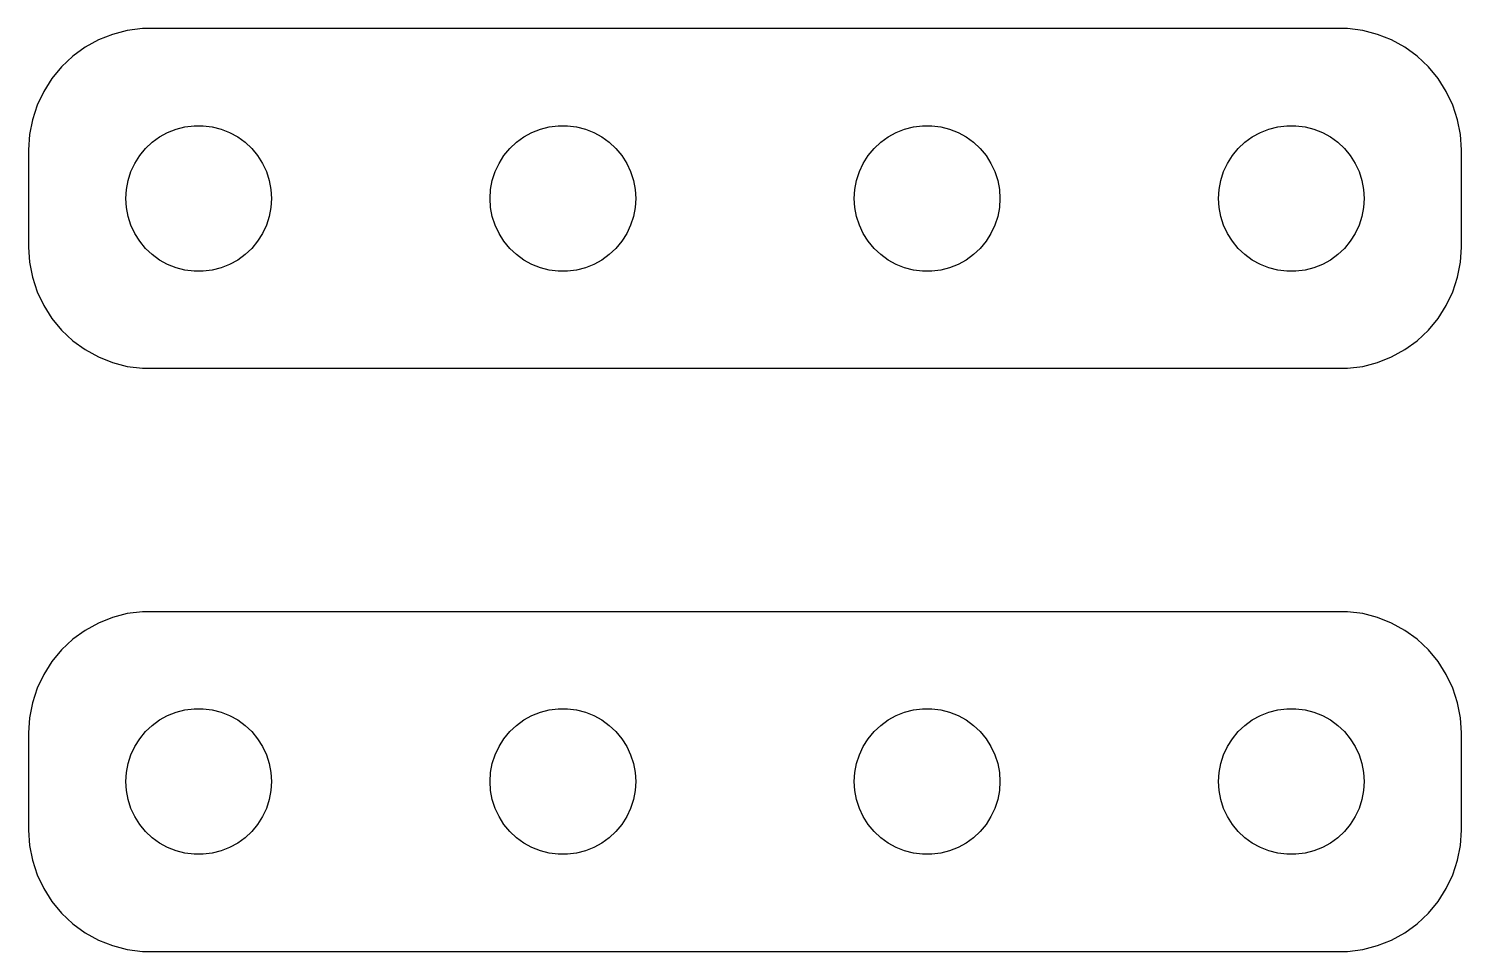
# Model space of a CAD drawing. Header units: metres. Extents: x -30 to 30, y 113 to 223.
# Drawn here: x -29.5 to 29.5, y 113 to 151 of the extents above; entities that cross this region are included whole.
import ezdxf

# ---------------------------------------------------------------- set-up
doc = ezdxf.new("R2010")
doc.units = ezdxf.units.M

msp = doc.modelspace()

# ---------------------------------------------------------------- linework, layer by layer
for p, q in [((-26.6289, 150.524), (-27.1791, 150.222)), ((-26.0451, 150.755), (-26.6289, 150.524)), ((-25.4369, 150.911), (-26.0451, 150.755)), ((-24.8139, 150.99), (-25.4369, 150.911)), ((24.8139, 150.99), (-24.8139, 150.99)), ((25.4369, 150.911), (24.8139, 150.99)), ((26.0451, 150.755), (25.4369, 150.911)), ((26.6289, 150.524), (26.0451, 150.755)), ((27.1791, 150.222), (26.6289, 150.524)), ((-27.1791, 150.222), (-27.6871, 149.853)), ((27.6871, 149.853), (27.1791, 150.222)), ((-28.1448, 149.423), (-28.5451, 148.939)), ((-27.6871, 149.853), (-28.1448, 149.423)), ((28.1448, 149.423), (27.6871, 149.853)), ((28.5451, 148.939), (28.1448, 149.423)), ((-28.5451, 148.939), (-28.8815, 148.409)), ((28.8815, 148.409), (28.5451, 148.939)), ((-28.8815, 148.409), (-29.1489, 147.841)), ((29.1489, 147.841), (28.8815, 148.409)), ((-29.1489, 147.841), (-29.3429, 147.243)), ((29.3429, 147.243), (29.1489, 147.841)), ((-29.3429, 147.243), (-29.4606, 146.627)), ((-23.427, 146.853), (-23.0621, 146.947)), ((-23.0621, 146.947), (-22.6884, 146.994)), ((-22.6884, 146.994), (-22.3116, 146.994)), ((-22.3116, 146.994), (-21.9379, 146.947)), ((-21.9379, 146.947), (-21.5729, 146.853)), ((-8.42705, 146.853), (-8.06213, 146.947)), ((-8.06213, 146.947), (-7.68837, 146.994)), ((-7.68837, 146.994), (-7.31161, 146.994)), ((-7.31161, 146.994), (-6.93785, 146.947)), ((-6.93785, 146.947), (-6.57294, 146.853)), ((6.57294, 146.853), (6.93785, 146.947)), ((6.93785, 146.947), (7.31161, 146.994)), ((7.31161, 146.994), (7.68837, 146.994)), ((7.68837, 146.994), (8.06213, 146.947)), ((8.06213, 146.947), (8.42705, 146.853)), ((21.5729, 146.853), (21.9379, 146.947)), ((21.9379, 146.947), (22.3116, 146.994)), ((22.3116, 146.994), (22.6884, 146.994)), ((22.6884, 146.994), (23.0621, 146.947)), ((23.0621, 146.947), (23.427, 146.853)), ((29.4606, 146.627), (29.3429, 147.243)), ((-29.4606, 146.627), (-29.5, 146)), ((-24.4123, 146.312), (-24.1075, 146.533)), ((-24.1075, 146.533), (-23.7773, 146.714)), ((-23.7773, 146.714), (-23.427, 146.853)), ((-21.5729, 146.853), (-21.2227, 146.714)), ((-21.2227, 146.714), (-20.8925, 146.533)), ((-20.8925, 146.533), (-20.5877, 146.312)), ((-9.41226, 146.312), (-9.10747, 146.533)), ((-9.10747, 146.533), (-8.77733, 146.714)), ((-8.77733, 146.714), (-8.42705, 146.853)), ((-6.57294, 146.853), (-6.22266, 146.714)), ((-6.22266, 146.714), (-5.89252, 146.533)), ((-5.89252, 146.533), (-5.58772, 146.312)), ((5.58772, 146.312), (5.89252, 146.533)), ((5.89252, 146.533), (6.22266, 146.714)), ((6.22266, 146.714), (6.57294, 146.853)), ((8.42705, 146.853), (8.77733, 146.714)), ((8.77733, 146.714), (9.10747, 146.533)), ((9.10747, 146.533), (9.41226, 146.312)), ((20.5877, 146.312), (20.8925, 146.533)), ((20.8925, 146.533), (21.2227, 146.714)), ((21.2227, 146.714), (21.5729, 146.853)), ((23.427, 146.853), (23.7773, 146.714)), ((23.7773, 146.714), (24.1075, 146.533)), ((24.1075, 146.533), (24.4123, 146.312)), ((29.5, 146), (29.4606, 146.627)), ((-29.5, 146), (-29.5, 142)), ((-25.1289, 145.445), (-24.927, 145.763)), ((-24.927, 145.763), (-24.6869, 146.054)), ((-24.6869, 146.054), (-24.4123, 146.312)), ((-20.5877, 146.312), (-20.3131, 146.054)), ((-20.3131, 146.054), (-20.0729, 145.763)), ((-20.0729, 145.763), (-19.8711, 145.445)), ((-10.1289, 145.445), (-9.92705, 145.763)), ((-9.92705, 145.763), (-9.6869, 146.054)), ((-9.6869, 146.054), (-9.41226, 146.312)), ((-5.58772, 146.312), (-5.31308, 146.054)), ((-5.31308, 146.054), (-5.07294, 145.763)), ((-5.07294, 145.763), (-4.87108, 145.445)), ((4.87108, 145.445), (5.07294, 145.763)), ((5.07294, 145.763), (5.31308, 146.054)), ((5.31308, 146.054), (5.58772, 146.312)), ((9.41226, 146.312), (9.6869, 146.054)), ((9.6869, 146.054), (9.92705, 145.763)), ((9.92705, 145.763), (10.1289, 145.445)), ((19.8711, 145.445), (20.0729, 145.763)), ((20.0729, 145.763), (20.3131, 146.054)), ((20.3131, 146.054), (20.5877, 146.312)), ((24.4123, 146.312), (24.6869, 146.054)), ((24.6869, 146.054), (24.927, 145.763)), ((24.927, 145.763), (25.1289, 145.445)), ((29.5, 142), (29.5, 146)), ((-25.2893, 145.104), (-25.1289, 145.445)), ((-19.8711, 145.445), (-19.7107, 145.104)), ((-10.2893, 145.104), (-10.1289, 145.445)), ((-4.87108, 145.445), (-4.71066, 145.104)), ((4.71066, 145.104), (4.87108, 145.445)), ((10.1289, 145.445), (10.2893, 145.104)), ((19.7107, 145.104), (19.8711, 145.445)), ((25.1289, 145.445), (25.2893, 145.104)), ((-25.4763, 144.376), (-25.4057, 144.746)), ((-25.4057, 144.746), (-25.2893, 145.104)), ((-19.7107, 145.104), (-19.5942, 144.746)), ((-19.5942, 144.746), (-19.5237, 144.376)), ((-10.4763, 144.376), (-10.4057, 144.746)), ((-10.4057, 144.746), (-10.2893, 145.104)), ((-4.71066, 145.104), (-4.59424, 144.746)), ((-4.59424, 144.746), (-4.52365, 144.376)), ((4.52365, 144.376), (4.59424, 144.746)), ((4.59424, 144.746), (4.71066, 145.104)), ((10.2893, 145.104), (10.4057, 144.746)), ((10.4057, 144.746), (10.4763, 144.376)), ((19.5237, 144.376), (19.5942, 144.746)), ((19.5942, 144.746), (19.7107, 145.104)), ((25.2893, 145.104), (25.4057, 144.746)), ((25.4057, 144.746), (25.4763, 144.376)), ((-25.5, 144), (-25.4763, 144.376)), ((-25.4763, 143.624), (-25.5, 144)), ((-19.5237, 144.376), (-19.5, 144)), ((-19.5, 144), (-19.5237, 143.624)), ((-10.5, 144), (-10.4763, 144.376)), ((-10.4763, 143.624), (-10.5, 144)), ((-4.52365, 144.376), (-4.5, 144)), ((-4.5, 144), (-4.52365, 143.624)), ((4.5, 144), (4.52365, 144.376)), ((4.52365, 143.624), (4.5, 144)), ((10.4763, 144.376), (10.5, 144)), ((10.5, 144), (10.4763, 143.624)), ((19.5, 144), (19.5237, 144.376)), ((19.5237, 143.624), (19.5, 144)), ((25.4763, 144.376), (25.5, 144)), ((25.5, 144), (25.4763, 143.624)), ((-25.4057, 143.254), (-25.4763, 143.624)), ((-19.5237, 143.624), (-19.5942, 143.254)), ((-10.4057, 143.254), (-10.4763, 143.624)), ((-4.52365, 143.624), (-4.59424, 143.254)), ((4.59424, 143.254), (4.52365, 143.624)), ((10.4763, 143.624), (10.4057, 143.254)), ((19.5942, 143.254), (19.5237, 143.624)), ((25.4763, 143.624), (25.4057, 143.254)), ((-25.2893, 142.896), (-25.4057, 143.254)), ((-25.1289, 142.555), (-25.2893, 142.896)), ((-19.7107, 142.896), (-19.8711, 142.555)), ((-19.5942, 143.254), (-19.7107, 142.896)), ((-10.2893, 142.896), (-10.4057, 143.254)), ((-10.1289, 142.555), (-10.2893, 142.896)), ((-4.71066, 142.896), (-4.87108, 142.555)), ((-4.59424, 143.254), (-4.71066, 142.896)), ((4.71066, 142.896), (4.59424, 143.254)), ((4.87108, 142.555), (4.71066, 142.896)), ((10.2893, 142.896), (10.1289, 142.555)), ((10.4057, 143.254), (10.2893, 142.896)), ((19.7107, 142.896), (19.5942, 143.254)), ((19.8711, 142.555), (19.7107, 142.896)), ((25.2893, 142.896), (25.1289, 142.555)), ((25.4057, 143.254), (25.2893, 142.896)), ((-24.927, 142.237), (-25.1289, 142.555)), ((-24.6869, 141.946), (-24.927, 142.237)), ((-20.0729, 142.237), (-20.3131, 141.946)), ((-19.8711, 142.555), (-20.0729, 142.237)), ((-9.92705, 142.237), (-10.1289, 142.555)), ((-9.6869, 141.946), (-9.92705, 142.237)), ((-5.07294, 142.237), (-5.31308, 141.946)), ((-4.87108, 142.555), (-5.07294, 142.237)), ((5.07294, 142.237), (4.87108, 142.555)), ((5.31308, 141.946), (5.07294, 142.237)), ((9.92705, 142.237), (9.6869, 141.946)), ((10.1289, 142.555), (9.92705, 142.237)), ((20.0729, 142.237), (19.8711, 142.555)), ((20.3131, 141.946), (20.0729, 142.237)), ((24.927, 142.237), (24.6869, 141.946)), ((25.1289, 142.555), (24.927, 142.237)), ((-29.5, 142), (-29.4606, 141.373)), ((-24.4123, 141.688), (-24.6869, 141.946)), ((-24.1075, 141.467), (-24.4123, 141.688)), ((-20.5877, 141.688), (-20.8925, 141.467)), ((-20.3131, 141.946), (-20.5877, 141.688)), ((-9.41226, 141.688), (-9.6869, 141.946)), ((-9.10747, 141.467), (-9.41226, 141.688)), ((-5.58772, 141.688), (-5.89252, 141.467)), ((-5.31308, 141.946), (-5.58772, 141.688)), ((5.58772, 141.688), (5.31308, 141.946)), ((5.89252, 141.467), (5.58772, 141.688)), ((9.41226, 141.688), (9.10747, 141.467)), ((9.6869, 141.946), (9.41226, 141.688)), ((20.5877, 141.688), (20.3131, 141.946)), ((20.8925, 141.467), (20.5877, 141.688)), ((24.4123, 141.688), (24.1075, 141.467)), ((24.6869, 141.946), (24.4123, 141.688)), ((29.4606, 141.373), (29.5, 142)), ((-29.4606, 141.373), (-29.3429, 140.757)), ((-23.7773, 141.286), (-24.1075, 141.467)), ((-23.427, 141.147), (-23.7773, 141.286)), ((-23.0621, 141.053), (-23.427, 141.147)), ((-22.6884, 141.006), (-23.0621, 141.053)), ((-21.9379, 141.053), (-22.3116, 141.006)), ((-21.5729, 141.147), (-21.9379, 141.053)), ((-21.2227, 141.286), (-21.5729, 141.147)), ((-20.8925, 141.467), (-21.2227, 141.286)), ((-8.77733, 141.286), (-9.10747, 141.467)), ((-8.42705, 141.147), (-8.77733, 141.286)), ((-8.06213, 141.053), (-8.42705, 141.147)), ((-7.68837, 141.006), (-8.06213, 141.053)), ((-6.93785, 141.053), (-7.31161, 141.006)), ((-6.57294, 141.147), (-6.93785, 141.053)), ((-6.22266, 141.286), (-6.57294, 141.147)), ((-5.89252, 141.467), (-6.22266, 141.286)), ((6.22266, 141.286), (5.89252, 141.467)), ((6.57294, 141.147), (6.22266, 141.286)), ((6.93785, 141.053), (6.57294, 141.147)), ((7.31161, 141.006), (6.93785, 141.053)), ((8.06213, 141.053), (7.68837, 141.006)), ((8.42705, 141.147), (8.06213, 141.053)), ((8.77733, 141.286), (8.42705, 141.147)), ((9.10747, 141.467), (8.77733, 141.286)), ((21.2227, 141.286), (20.8925, 141.467)), ((21.5729, 141.147), (21.2227, 141.286)), ((21.9379, 141.053), (21.5729, 141.147)), ((22.3116, 141.006), (21.9379, 141.053)), ((23.0621, 141.053), (22.6884, 141.006)), ((23.427, 141.147), (23.0621, 141.053)), ((23.7773, 141.286), (23.427, 141.147)), ((24.1075, 141.467), (23.7773, 141.286)), ((29.3429, 140.757), (29.4606, 141.373)), ((-29.3429, 140.757), (-29.1489, 140.159)), ((-22.3116, 141.006), (-22.6884, 141.006)), ((-7.31161, 141.006), (-7.68837, 141.006)), ((7.68837, 141.006), (7.31161, 141.006)), ((22.6884, 141.006), (22.3116, 141.006)), ((29.1489, 140.159), (29.3429, 140.757)), ((-29.1489, 140.159), (-28.8815, 139.591)), ((28.8815, 139.591), (29.1489, 140.159)), ((-28.8815, 139.591), (-28.5451, 139.061)), ((28.5451, 139.061), (28.8815, 139.591)), ((-28.5451, 139.061), (-28.1448, 138.577)), ((28.1448, 138.577), (28.5451, 139.061)), ((-28.1448, 138.577), (-27.6871, 138.147)), ((-27.6871, 138.147), (-27.1791, 137.778)), ((27.1791, 137.778), (27.6871, 138.147)), ((27.6871, 138.147), (28.1448, 138.577)), ((-27.1791, 137.778), (-26.6289, 137.476)), ((-26.6289, 137.476), (-26.0451, 137.245)), ((26.0451, 137.245), (26.6289, 137.476)), ((26.6289, 137.476), (27.1791, 137.778)), ((-26.0451, 137.245), (-25.4369, 137.089)), ((-25.4369, 137.089), (-24.8139, 137.01)), ((-24.8139, 137.01), (24.8139, 137.01)), ((24.8139, 137.01), (25.4369, 137.089)), ((25.4369, 137.089), (26.0451, 137.245)), ((-25.4369, 126.911), (-26.0451, 126.755)), ((-24.8139, 126.99), (-25.4369, 126.911)), ((24.8139, 126.99), (-24.8139, 126.99)), ((25.4369, 126.911), (24.8139, 126.99)), ((26.0451, 126.755), (25.4369, 126.911)), ((-26.6289, 126.524), (-27.1791, 126.222)), ((-26.0451, 126.755), (-26.6289, 126.524)), ((26.6289, 126.524), (26.0451, 126.755)), ((27.1791, 126.222), (26.6289, 126.524)), ((-27.6871, 125.853), (-28.1448, 125.423)), ((-27.1791, 126.222), (-27.6871, 125.853)), ((27.6871, 125.853), (27.1791, 126.222)), ((28.1448, 125.423), (27.6871, 125.853)), ((-28.1448, 125.423), (-28.5451, 124.939)), ((28.5451, 124.939), (28.1448, 125.423)), ((-28.5451, 124.939), (-28.8815, 124.409)), ((28.8815, 124.409), (28.5451, 124.939)), ((-28.8815, 124.409), (-29.1489, 123.841)), ((29.1489, 123.841), (28.8815, 124.409)), ((-29.1489, 123.841), (-29.3429, 123.243)), ((29.3429, 123.243), (29.1489, 123.841)), ((-29.3429, 123.243), (-29.4606, 122.627)), ((-23.7773, 122.714), (-23.427, 122.853)), ((-23.427, 122.853), (-23.0621, 122.947)), ((-23.0621, 122.947), (-22.6884, 122.994)), ((-22.6884, 122.994), (-22.3116, 122.994)), ((-22.3116, 122.994), (-21.9379, 122.947)), ((-21.9379, 122.947), (-21.5729, 122.853)), ((-21.5729, 122.853), (-21.2227, 122.714)), ((-8.77733, 122.714), (-8.42705, 122.853)), ((-8.42705, 122.853), (-8.06213, 122.947)), ((-8.06213, 122.947), (-7.68837, 122.994)), ((-7.68837, 122.994), (-7.31161, 122.994)), ((-7.31161, 122.994), (-6.93785, 122.947)), ((-6.93785, 122.947), (-6.57294, 122.853)), ((-6.57294, 122.853), (-6.22266, 122.714)), ((6.22266, 122.714), (6.57294, 122.853)), ((6.57294, 122.853), (6.93785, 122.947)), ((6.93785, 122.947), (7.31161, 122.994)), ((7.31161, 122.994), (7.68837, 122.994)), ((7.68837, 122.994), (8.06213, 122.947)), ((8.06213, 122.947), (8.42705, 122.853)), ((8.42705, 122.853), (8.77733, 122.714)), ((21.2227, 122.714), (21.5729, 122.853)), ((21.5729, 122.853), (21.9379, 122.947)), ((21.9379, 122.947), (22.3116, 122.994)), ((22.3116, 122.994), (22.6884, 122.994)), ((22.6884, 122.994), (23.0621, 122.947)), ((23.0621, 122.947), (23.427, 122.853)), ((23.427, 122.853), (23.7773, 122.714)), ((29.4606, 122.627), (29.3429, 123.243)), ((-29.4606, 122.627), (-29.5, 122)), ((-24.6869, 122.054), (-24.4123, 122.312)), ((-24.4123, 122.312), (-24.1075, 122.533)), ((-24.1075, 122.533), (-23.7773, 122.714)), ((-21.2227, 122.714), (-20.8925, 122.533)), ((-20.8925, 122.533), (-20.5877, 122.312)), ((-20.5877, 122.312), (-20.3131, 122.054)), ((-9.6869, 122.054), (-9.41226, 122.312)), ((-9.41226, 122.312), (-9.10747, 122.533)), ((-9.10747, 122.533), (-8.77733, 122.714)), ((-6.22266, 122.714), (-5.89252, 122.533)), ((-5.89252, 122.533), (-5.58772, 122.312)), ((-5.58772, 122.312), (-5.31308, 122.054)), ((5.31308, 122.054), (5.58772, 122.312)), ((5.58772, 122.312), (5.89252, 122.533)), ((5.89252, 122.533), (6.22266, 122.714)), ((8.77733, 122.714), (9.10747, 122.533)), ((9.10747, 122.533), (9.41226, 122.312)), ((9.41226, 122.312), (9.6869, 122.054)), ((20.3131, 122.054), (20.5877, 122.312)), ((20.5877, 122.312), (20.8925, 122.533)), ((20.8925, 122.533), (21.2227, 122.714)), ((23.7773, 122.714), (24.1075, 122.533)), ((24.1075, 122.533), (24.4123, 122.312)), ((24.4123, 122.312), (24.6869, 122.054)), ((29.5, 122), (29.4606, 122.627)), ((-29.5, 122), (-29.5, 118)), ((-25.1289, 121.445), (-24.927, 121.763)), ((-24.927, 121.763), (-24.6869, 122.054)), ((-20.3131, 122.054), (-20.0729, 121.763)), ((-20.0729, 121.763), (-19.8711, 121.445)), ((-10.1289, 121.445), (-9.92705, 121.763)), ((-9.92705, 121.763), (-9.6869, 122.054)), ((-5.31308, 122.054), (-5.07294, 121.763)), ((-5.07294, 121.763), (-4.87108, 121.445)), ((4.87108, 121.445), (5.07294, 121.763)), ((5.07294, 121.763), (5.31308, 122.054)), ((9.6869, 122.054), (9.92705, 121.763)), ((9.92705, 121.763), (10.1289, 121.445)), ((19.8711, 121.445), (20.0729, 121.763)), ((20.0729, 121.763), (20.3131, 122.054)), ((24.6869, 122.054), (24.927, 121.763)), ((24.927, 121.763), (25.1289, 121.445)), ((29.5, 118), (29.5, 122)), ((-25.4057, 120.746), (-25.2893, 121.104)), ((-25.2893, 121.104), (-25.1289, 121.445)), ((-19.8711, 121.445), (-19.7107, 121.104)), ((-19.7107, 121.104), (-19.5942, 120.746)), ((-10.4057, 120.746), (-10.2893, 121.104)), ((-10.2893, 121.104), (-10.1289, 121.445)), ((-4.87108, 121.445), (-4.71066, 121.104)), ((-4.71066, 121.104), (-4.59424, 120.746)), ((4.59424, 120.746), (4.71066, 121.104)), ((4.71066, 121.104), (4.87108, 121.445)), ((10.1289, 121.445), (10.2893, 121.104)), ((10.2893, 121.104), (10.4057, 120.746)), ((19.5942, 120.746), (19.7107, 121.104)), ((19.7107, 121.104), (19.8711, 121.445)), ((25.1289, 121.445), (25.2893, 121.104)), ((25.2893, 121.104), (25.4057, 120.746)), ((-25.5, 120), (-25.4763, 120.376)), ((-25.4763, 120.376), (-25.4057, 120.746)), ((-19.5942, 120.746), (-19.5237, 120.376)), ((-19.5237, 120.376), (-19.5, 120)), ((-10.5, 120), (-10.4763, 120.376)), ((-10.4763, 120.376), (-10.4057, 120.746)), ((-4.59424, 120.746), (-4.52365, 120.376)), ((-4.52365, 120.376), (-4.5, 120)), ((4.5, 120), (4.52365, 120.376)), ((4.52365, 120.376), (4.59424, 120.746)), ((10.4057, 120.746), (10.4763, 120.376)), ((10.4763, 120.376), (10.5, 120)), ((19.5, 120), (19.5237, 120.376)), ((19.5237, 120.376), (19.5942, 120.746)), ((25.4057, 120.746), (25.4763, 120.376)), ((25.4763, 120.376), (25.5, 120)), ((-25.4763, 119.624), (-25.5, 120)), ((-19.5, 120), (-19.5237, 119.624)), ((-10.4763, 119.624), (-10.5, 120)), ((-4.5, 120), (-4.52365, 119.624)), ((4.52365, 119.624), (4.5, 120)), ((10.5, 120), (10.4763, 119.624)), ((19.5237, 119.624), (19.5, 120)), ((25.5, 120), (25.4763, 119.624)), ((-25.4057, 119.254), (-25.4763, 119.624)), ((-25.2893, 118.896), (-25.4057, 119.254)), ((-19.5942, 119.254), (-19.7107, 118.896)), ((-19.5237, 119.624), (-19.5942, 119.254)), ((-10.4057, 119.254), (-10.4763, 119.624)), ((-10.2893, 118.896), (-10.4057, 119.254)), ((-4.59424, 119.254), (-4.71066, 118.896)), ((-4.52365, 119.624), (-4.59424, 119.254)), ((4.59424, 119.254), (4.52365, 119.624)), ((4.71066, 118.896), (4.59424, 119.254)), ((10.4057, 119.254), (10.2893, 118.896)), ((10.4763, 119.624), (10.4057, 119.254)), ((19.5942, 119.254), (19.5237, 119.624)), ((19.7107, 118.896), (19.5942, 119.254)), ((25.4057, 119.254), (25.2893, 118.896)), ((25.4763, 119.624), (25.4057, 119.254)), ((-25.1289, 118.555), (-25.2893, 118.896)), ((-19.7107, 118.896), (-19.8711, 118.555)), ((-10.1289, 118.555), (-10.2893, 118.896)), ((-4.71066, 118.896), (-4.87108, 118.555)), ((4.87108, 118.555), (4.71066, 118.896)), ((10.2893, 118.896), (10.1289, 118.555)), ((19.8711, 118.555), (19.7107, 118.896)), ((25.2893, 118.896), (25.1289, 118.555)), ((-29.5, 118), (-29.4606, 117.373)), ((-24.927, 118.237), (-25.1289, 118.555)), ((-24.6869, 117.946), (-24.927, 118.237)), ((-20.0729, 118.237), (-20.3131, 117.946)), ((-19.8711, 118.555), (-20.0729, 118.237)), ((-9.92705, 118.237), (-10.1289, 118.555)), ((-9.6869, 117.946), (-9.92705, 118.237)), ((-5.07294, 118.237), (-5.31308, 117.946)), ((-4.87108, 118.555), (-5.07294, 118.237)), ((5.07294, 118.237), (4.87108, 118.555)), ((5.31308, 117.946), (5.07294, 118.237)), ((9.92705, 118.237), (9.6869, 117.946)), ((10.1289, 118.555), (9.92705, 118.237)), ((20.0729, 118.237), (19.8711, 118.555)), ((20.3131, 117.946), (20.0729, 118.237)), ((24.927, 118.237), (24.6869, 117.946)), ((25.1289, 118.555), (24.927, 118.237)), ((29.4606, 117.373), (29.5, 118)), ((-24.4123, 117.688), (-24.6869, 117.946)), ((-24.1075, 117.467), (-24.4123, 117.688)), ((-23.7773, 117.286), (-24.1075, 117.467)), ((-20.8925, 117.467), (-21.2227, 117.286)), ((-20.5877, 117.688), (-20.8925, 117.467)), ((-20.3131, 117.946), (-20.5877, 117.688)), ((-9.41226, 117.688), (-9.6869, 117.946)), ((-9.10747, 117.467), (-9.41226, 117.688)), ((-8.77733, 117.286), (-9.10747, 117.467)), ((-5.89252, 117.467), (-6.22266, 117.286)), ((-5.58772, 117.688), (-5.89252, 117.467)), ((-5.31308, 117.946), (-5.58772, 117.688)), ((5.58772, 117.688), (5.31308, 117.946)), ((5.89252, 117.467), (5.58772, 117.688)), ((6.22266, 117.286), (5.89252, 117.467)), ((9.10747, 117.467), (8.77733, 117.286)), ((9.41226, 117.688), (9.10747, 117.467)), ((9.6869, 117.946), (9.41226, 117.688)), ((20.5877, 117.688), (20.3131, 117.946)), ((20.8925, 117.467), (20.5877, 117.688)), ((21.2227, 117.286), (20.8925, 117.467)), ((24.1075, 117.467), (23.7773, 117.286)), ((24.4123, 117.688), (24.1075, 117.467)), ((24.6869, 117.946), (24.4123, 117.688)), ((-29.4606, 117.373), (-29.3429, 116.757)), ((-23.427, 117.147), (-23.7773, 117.286)), ((-23.0621, 117.053), (-23.427, 117.147)), ((-22.6884, 117.006), (-23.0621, 117.053)), ((-22.3116, 117.006), (-22.6884, 117.006)), ((-21.9379, 117.053), (-22.3116, 117.006)), ((-21.5729, 117.147), (-21.9379, 117.053)), ((-21.2227, 117.286), (-21.5729, 117.147)), ((-8.42705, 117.147), (-8.77733, 117.286)), ((-8.06213, 117.053), (-8.42705, 117.147)), ((-7.68837, 117.006), (-8.06213, 117.053)), ((-7.31161, 117.006), (-7.68837, 117.006)), ((-6.93785, 117.053), (-7.31161, 117.006)), ((-6.57294, 117.147), (-6.93785, 117.053)), ((-6.22266, 117.286), (-6.57294, 117.147)), ((6.57294, 117.147), (6.22266, 117.286)), ((6.93785, 117.053), (6.57294, 117.147)), ((7.31161, 117.006), (6.93785, 117.053)), ((7.68837, 117.006), (7.31161, 117.006)), ((8.06213, 117.053), (7.68837, 117.006)), ((8.42705, 117.147), (8.06213, 117.053)), ((8.77733, 117.286), (8.42705, 117.147)), ((21.5729, 117.147), (21.2227, 117.286)), ((21.9379, 117.053), (21.5729, 117.147)), ((22.3116, 117.006), (21.9379, 117.053)), ((22.6884, 117.006), (22.3116, 117.006)), ((23.0621, 117.053), (22.6884, 117.006)), ((23.427, 117.147), (23.0621, 117.053)), ((23.7773, 117.286), (23.427, 117.147)), ((29.3429, 116.757), (29.4606, 117.373)), ((-29.3429, 116.757), (-29.1489, 116.159)), ((29.1489, 116.159), (29.3429, 116.757)), ((-29.1489, 116.159), (-28.8815, 115.591)), ((28.8815, 115.591), (29.1489, 116.159)), ((-28.8815, 115.591), (-28.5451, 115.061)), ((-28.5451, 115.061), (-28.1448, 114.577)), ((28.1448, 114.577), (28.5451, 115.061)), ((28.5451, 115.061), (28.8815, 115.591)), ((-28.1448, 114.577), (-27.6871, 114.147)), ((27.6871, 114.147), (28.1448, 114.577)), ((-27.6871, 114.147), (-27.1791, 113.778)), ((27.1791, 113.778), (27.6871, 114.147)), ((-27.1791, 113.778), (-26.6289, 113.476)), ((-26.6289, 113.476), (-26.0451, 113.245)), ((26.0451, 113.245), (26.6289, 113.476)), ((26.6289, 113.476), (27.1791, 113.778)), ((-26.0451, 113.245), (-25.4369, 113.089)), ((-25.4369, 113.089), (-24.8139, 113.01)), ((-24.8139, 113.01), (24.8139, 113.01)), ((24.8139, 113.01), (25.4369, 113.089)), ((25.4369, 113.089), (26.0451, 113.245))]:
    msp.add_line(p, q)

doc.saveas('drawing.dxf')
